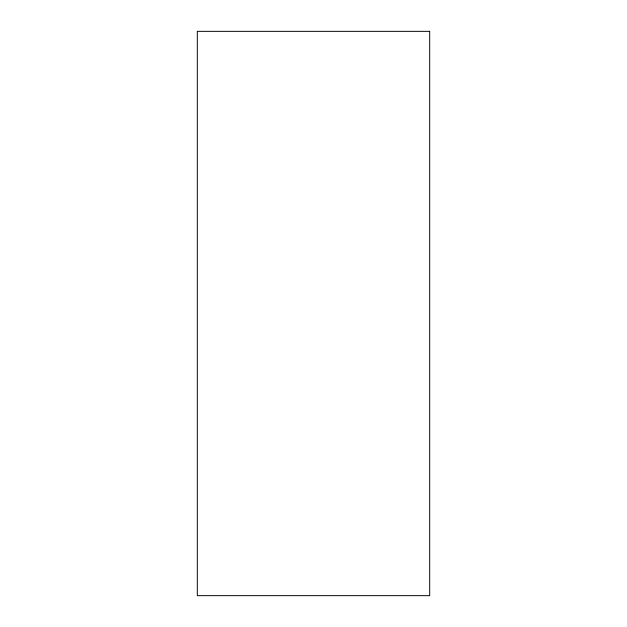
<?xml version="1.0" encoding="UTF-8"?>
<svg xmlns="http://www.w3.org/2000/svg" width="627" height="627" viewBox="0 0 627 627"><rect width="100%" height="100%" fill="white"/><g stroke="black" fill="none" stroke-linecap="round" stroke-linejoin="round"><path stroke-width="0.94" d="M429.683 31.35L197.317 31.35L197.317 595.65L429.683 595.65L429.683 31.35"/></g></svg>
